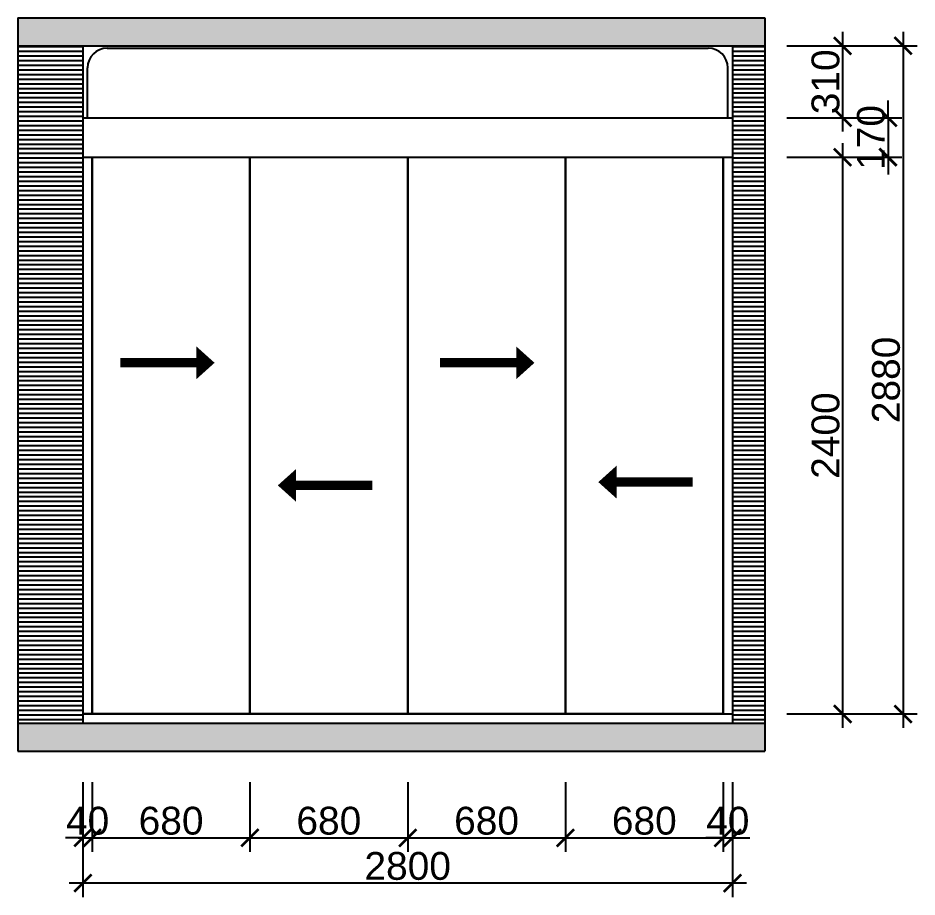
# Model space of a CAD drawing. Header units: millimetres. Extents: x 84840 to 206424, y -288515 to -124389.
# Drawn here: x 145059 to 148934, y -222526 to -218737 of the extents above; entities that cross this region are included whole.
import ezdxf

# ---------------------------------------------------------------- set-up
doc = ezdxf.new("R2010")
doc.units = ezdxf.units.MM
doc.header["$PDMODE"] = 3
doc.layers.add('HAT【填充】', color=250, linetype='Continuous')
doc.styles.add('Arial', font='arial.ttf')
doc.dimstyles.new('1比60', dxfattribs={"dimscale": 60, "dimtxt": 2, "dimasz": 1.25, "dimexe": 1, "dimexo": 1, "dimgap": 0.2, "dimtad": 1, "dimdec": 0, "dimrnd": 0.005, "dimzin": 0, "dimdsep": 46, "dimtxsty": 'Arial', "dimblk": 'ARCHTICK', "dimcen": 0.125, "dimdle": 1, "dimclrd": 44, "dimclre": 44, "dimclrt": 50, "dimadec": 0, "dimazin": 0, "dimtfac": 1, "dimtdec": 0, "dimtix": 1, "dimtmove": 2, "dimatfit": 3, "dimldrblk": 'DOT', "dimfxl": 4, "dimfxlon": 1, "dimtvp": 1, "dimtolj": 1, "dimtzin": 0, "dimarcsym": 0})

# ---------------------------------------------------------------- blocks, each defined once
blk = doc.blocks.new('_ArchTick')
at = {"color": 0, "linetype": 'ByBlock', "const_width": 0.15}
blk.add_lwpolyline([(-0.5, -0.5), (0.5, 0.5)], dxfattribs=at)
blk = doc.blocks.new('*D262')
at = {"color": 44, "lineweight": -2}
for p, q in [((145338.7, -222030.6), (145338.7, -222330.6)), ((145378.7, -222030.6), (145378.7, -222330.6)), ((145338.7, -222270.6), (145263.7, -222270.6)), ((145338.7, -222270.6), (145378.7, -222270.6)), ((145378.7, -222270.6), (145453.7, -222270.6))]:
    blk.add_line(p, q, dxfattribs=at)
at = {"layer": 'Defpoints', "color": 0}
for p in [(145338.7, -221736.7), (145378.7, -221736.7), (145378.7, -222270.6)]:
    blk.add_point(p, dxfattribs=at)
at = {"color": 44, "lineweight": -2, "xscale": 75, "yscale": 75, "zscale": 75}
blk.add_blockref('_ArchTick', (145338.7, -222270.6), dxfattribs=at)
at = {"color": 44, "lineweight": -2, "xscale": 75, "yscale": 75, "zscale": 75, "rotation": 180}
blk.add_blockref('_ArchTick', (145378.7, -222270.6), dxfattribs=at)
at = {"color": 50, "insert": (145358.7, -222197.4), "char_height": 120, "attachment_point": 5, "style": 'Arial'}
blk.add_mtext('\\A1;40', dxfattribs=at)
blk = doc.blocks.new('_Dot')
at = {"color": 0, "linetype": 'ByBlock', "lineweight": -2}
blk.add_line((-0.5, 0), (-1, 0), dxfattribs=at)
at = {"color": 0, "linetype": 'ByBlock', "const_width": 0.5}
blk.add_lwpolyline([(-0.25, 0, 1), (0.25, 0, 1)], format="xyb", close=True, dxfattribs=at)
blk = doc.blocks.new('*D263')
at = {"color": 44, "lineweight": -2}
for p, q in [((145378.7, -222030.6), (145378.7, -222330.6)), ((146058.7, -222030.6), (146058.7, -222330.6)), ((145318.7, -222270.6), (146118.7, -222270.6))]:
    blk.add_line(p, q, dxfattribs=at)
at = {"layer": 'Defpoints', "color": 0}
for p in [(145378.7, -221736.7), (146058.7, -221736.7), (146058.7, -222270.6)]:
    blk.add_point(p, dxfattribs=at)
at = {"color": 44, "lineweight": -2, "xscale": 75, "yscale": 75, "zscale": 75, "rotation": 180}
blk.add_blockref('_ArchTick', (145378.7, -222270.6), dxfattribs=at)
at = {"color": 44, "lineweight": -2, "xscale": 75, "yscale": 75, "zscale": 75}
blk.add_blockref('_ArchTick', (146058.7, -222270.6), dxfattribs=at)
at = {"color": 50, "insert": (145718.7, -222197.4), "char_height": 120, "attachment_point": 5, "style": 'Arial'}
blk.add_mtext('\\A1;680', dxfattribs=at)
blk = doc.blocks.new('*D264')
at = {"color": 44, "lineweight": -2}
for p, q in [((146058.7, -222030.6), (146058.7, -222330.6)), ((146738.7, -222030.6), (146738.7, -222330.6)), ((145998.7, -222270.6), (146798.7, -222270.6))]:
    blk.add_line(p, q, dxfattribs=at)
at = {"layer": 'Defpoints', "color": 0}
for p in [(146058.7, -221736.7), (146738.7, -221736.7), (146738.7, -222270.6)]:
    blk.add_point(p, dxfattribs=at)
at = {"color": 44, "lineweight": -2, "xscale": 75, "yscale": 75, "zscale": 75, "rotation": 180}
blk.add_blockref('_ArchTick', (146058.7, -222270.6), dxfattribs=at)
at = {"color": 44, "lineweight": -2, "xscale": 75, "yscale": 75, "zscale": 75}
blk.add_blockref('_ArchTick', (146738.7, -222270.6), dxfattribs=at)
at = {"color": 50, "insert": (146398.7, -222197.4), "char_height": 120, "attachment_point": 5, "style": 'Arial'}
blk.add_mtext('\\A1;680', dxfattribs=at)
blk = doc.blocks.new('*D265')
at = {"color": 44, "lineweight": -2}
for p, q in [((146738.7, -222030.6), (146738.7, -222330.6)), ((147418.7, -222030.6), (147418.7, -222330.6)), ((146678.7, -222270.6), (147478.7, -222270.6))]:
    blk.add_line(p, q, dxfattribs=at)
at = {"layer": 'Defpoints', "color": 0}
for p in [(146738.7, -221736.7), (147418.7, -221736.7), (147418.7, -222270.6)]:
    blk.add_point(p, dxfattribs=at)
at = {"color": 44, "lineweight": -2, "xscale": 75, "yscale": 75, "zscale": 75, "rotation": 180}
blk.add_blockref('_ArchTick', (146738.7, -222270.6), dxfattribs=at)
at = {"color": 44, "lineweight": -2, "xscale": 75, "yscale": 75, "zscale": 75}
blk.add_blockref('_ArchTick', (147418.7, -222270.6), dxfattribs=at)
at = {"color": 50, "insert": (147078.7, -222197.4), "char_height": 120, "attachment_point": 5, "style": 'Arial'}
blk.add_mtext('\\A1;680', dxfattribs=at)
blk = doc.blocks.new('*D266')
at = {"color": 44, "lineweight": -2}
for p, q in [((147418.7, -222030.6), (147418.7, -222330.6)), ((148098.7, -222030.6), (148098.7, -222330.6)), ((147358.7, -222270.6), (148158.7, -222270.6))]:
    blk.add_line(p, q, dxfattribs=at)
at = {"layer": 'Defpoints', "color": 0}
for p in [(147418.7, -221736.7), (148098.7, -221736.7), (148098.7, -222270.6)]:
    blk.add_point(p, dxfattribs=at)
at = {"color": 44, "lineweight": -2, "xscale": 75, "yscale": 75, "zscale": 75, "rotation": 180}
blk.add_blockref('_ArchTick', (147418.7, -222270.6), dxfattribs=at)
at = {"color": 44, "lineweight": -2, "xscale": 75, "yscale": 75, "zscale": 75}
blk.add_blockref('_ArchTick', (148098.7, -222270.6), dxfattribs=at)
at = {"color": 50, "insert": (147758.7, -222197.4), "char_height": 120, "attachment_point": 5, "style": 'Arial'}
blk.add_mtext('\\A1;680', dxfattribs=at)
blk = doc.blocks.new('*D267')
at = {"color": 44, "lineweight": -2}
for p, q in [((148098.7, -222030.6), (148098.7, -222330.6)), ((148138.7, -222030.6), (148138.7, -222330.6)), ((148098.7, -222270.6), (148023.7, -222270.6)), ((148098.7, -222270.6), (148138.7, -222270.6)), ((148138.7, -222270.6), (148213.7, -222270.6))]:
    blk.add_line(p, q, dxfattribs=at)
at = {"layer": 'Defpoints', "color": 0}
for p in [(148098.7, -221736.7), (148138.7, -221736.7), (148138.7, -222270.6)]:
    blk.add_point(p, dxfattribs=at)
at = {"color": 44, "lineweight": -2, "xscale": 75, "yscale": 75, "zscale": 75}
blk.add_blockref('_ArchTick', (148098.7, -222270.6), dxfattribs=at)
at = {"color": 44, "lineweight": -2, "xscale": 75, "yscale": 75, "zscale": 75, "rotation": 180}
blk.add_blockref('_ArchTick', (148138.7, -222270.6), dxfattribs=at)
at = {"color": 50, "insert": (148118.7, -222197.4), "char_height": 120, "attachment_point": 5, "style": 'Arial'}
blk.add_mtext('\\A1;40', dxfattribs=at)
blk = doc.blocks.new('*D268')
at = {"color": 44, "lineweight": -2}
for p, q in [((145338.7, -222330.6), (145338.7, -222525.6)), ((148138.7, -222330.6), (148138.7, -222525.6)), ((148198.7, -222465.6), (145278.7, -222465.6))]:
    blk.add_line(p, q, dxfattribs=at)
at = {"layer": 'Defpoints', "color": 0}
for p in [(145338.7, -222270.6), (148138.7, -222270.6), (145338.7, -222465.6)]:
    blk.add_point(p, dxfattribs=at)
at = {"color": 44, "lineweight": -2, "xscale": 75, "yscale": 75, "zscale": 75, "rotation": 180}
blk.add_blockref('_ArchTick', (145338.7, -222465.6), dxfattribs=at)
at = {"color": 44, "lineweight": -2, "xscale": 75, "yscale": 75, "zscale": 75}
blk.add_blockref('_ArchTick', (148138.7, -222465.6), dxfattribs=at)
at = {"color": 50, "insert": (146738.7, -222392.4), "char_height": 120, "attachment_point": 5, "style": 'Arial'}
blk.add_mtext('\\A1;2800', dxfattribs=at)
blk = doc.blocks.new('jt')
at = {"color": 4}
blk.add_lwpolyline([(78070, -224747.1, 0, 141.4, 0), (78148.6, -224747.1, 31.4, 102.1, 0)], format="xyseb", dxfattribs=at)
at = {"color": 4, "const_width": 40}
blk.add_lwpolyline([(78148.6, -224747.1), (78477, -224747.1)], dxfattribs=at)
blk = doc.blocks.new('*D284')
at = {"color": 44, "lineweight": -2}
for p, q in [((148613.8, -218796.7), (148613.8, -219226.7)), ((148373.8, -218856.7), (148673.8, -218856.7)), ((148373.8, -219166.7), (148673.8, -219166.7))]:
    blk.add_line(p, q, dxfattribs=at)
at = {"layer": 'Defpoints', "color": 0}
for p in [(148138.7, -218856.7), (148138.7, -219166.7), (148613.8, -219166.7)]:
    blk.add_point(p, dxfattribs=at)
at = {"color": 44, "lineweight": -2, "xscale": 75, "yscale": 75, "zscale": 75}
for p, rotation in [((148613.8, -218856.7), 90), ((148613.8, -219166.7), 270)]:
    blk.add_blockref('_ArchTick', p, dxfattribs=dict(at, rotation=rotation))
at = {"color": 50, "insert": (148540.5, -219011.7), "char_height": 120, "attachment_point": 5, "rotation": 90, "style": 'Arial'}
blk.add_mtext('\\A1;310', dxfattribs=at)
blk = doc.blocks.new('*D285')
at = {"color": 44, "lineweight": -2}
for p, q in [((148809.4, -219166.7), (148809.4, -219091.7)), ((148569.4, -219166.7), (148869.4, -219166.7)), ((148809.4, -219166.7), (148809.4, -219336.7)), ((148569.4, -219336.7), (148869.4, -219336.7)), ((148809.4, -219336.7), (148809.4, -219411.7))]:
    blk.add_line(p, q, dxfattribs=at)
at = {"layer": 'Defpoints', "color": 0}
for p in [(148334.3, -219166.7), (148334.3, -219336.7), (148809.4, -219336.7)]:
    blk.add_point(p, dxfattribs=at)
at = {"color": 44, "lineweight": -2, "xscale": 75, "yscale": 75, "zscale": 75}
for p, rotation in [((148809.4, -219166.7), 270), ((148809.4, -219336.7), 90)]:
    blk.add_blockref('_ArchTick', p, dxfattribs=dict(at, rotation=rotation))
at = {"color": 50, "insert": (148736.2, -219251.7), "char_height": 120, "attachment_point": 5, "rotation": 90, "style": 'Arial'}
blk.add_mtext('\\A1;170', dxfattribs=at)
blk = doc.blocks.new('*D286')
at = {"color": 44, "lineweight": -2}
for p, q in [((148613.8, -219276.7), (148613.8, -221796.7)), ((148373.8, -219336.7), (148673.8, -219336.7)), ((148373.8, -221736.7), (148673.8, -221736.7))]:
    blk.add_line(p, q, dxfattribs=at)
at = {"layer": 'Defpoints', "color": 0}
for p in [(148138.7, -219336.7), (148138.7, -221736.7), (148613.8, -221736.7)]:
    blk.add_point(p, dxfattribs=at)
at = {"color": 44, "lineweight": -2, "xscale": 75, "yscale": 75, "zscale": 75}
for p, rotation in [((148613.8, -219336.7), 90), ((148613.8, -221736.7), 270)]:
    blk.add_blockref('_ArchTick', p, dxfattribs=dict(at, rotation=rotation))
at = {"color": 50, "insert": (148540.5, -220536.7), "char_height": 120, "attachment_point": 5, "rotation": 90, "style": 'Arial'}
blk.add_mtext('\\A1;2400', dxfattribs=at)
blk = doc.blocks.new('*D287')
at = {"color": 44, "lineweight": -2}
for p, q in [((148874.4, -218796.7), (148874.4, -221796.7)), ((148673.8, -218856.7), (148934.4, -218856.7)), ((148673.8, -221736.7), (148934.4, -221736.7))]:
    blk.add_line(p, q, dxfattribs=at)
at = {"layer": 'Defpoints', "color": 0}
for p in [(148613.8, -218856.7), (148613.8, -221736.7), (148874.4, -221736.7)]:
    blk.add_point(p, dxfattribs=at)
at = {"color": 44, "lineweight": -2, "xscale": 75, "yscale": 75, "zscale": 75}
for p, rotation in [((148874.4, -218856.7), 90), ((148874.4, -221736.7), 270)]:
    blk.add_blockref('_ArchTick', p, dxfattribs=dict(at, rotation=rotation))
at = {"color": 50, "insert": (148801.2, -220296.7), "char_height": 120, "attachment_point": 5, "rotation": 90, "style": 'Arial'}
blk.add_mtext('\\A1;2880', dxfattribs=at)

msp = doc.modelspace()

# ---------------------------------------------------------------- hatches: boundary and pattern name
h = msp.add_hatch(color=8)
h.paths.add_polyline_path([(148278.7, -218736.7), (145058.7, -218736.7), (145058.7, -218856.7), (148278.7, -218856.7)])
h.paths.add_polyline_path([(148278.7, -221776.7), (145058.7, -221776.7), (145058.7, -221896.7), (148278.7, -221896.7)])
at = {"layer": 'HAT【填充】'}
h = msp.add_hatch(dxfattribs=at)
h.set_pattern_fill('_USER', color=256, scale=20, style=0, pattern_type=0)
h.set_pattern_definition([(0, (7901.788, 0), (0, 20), [])])
h.paths.add_polyline_path([(148138.7, -221736.7), (148138.7, -221776.7), (148278.7, -221776.7), (148278.7, -218856.7), (148138.7, -218856.7)])
h.paths.add_polyline_path([(145338.7, -218856.7), (145058.7, -218856.7), (145058.7, -221776.7), (145338.7, -221776.7), (145338.7, -219156.7)])

# ---------------------------------------------------------------- linework, layer by layer
for p, q in [((145058.7, -218736.7), (148278.7, -218736.7)), ((145058.7, -218736.7), (145058.7, -221896.7)), ((148278.7, -218736.7), (148278.7, -221896.7)), ((145058.7, -218856.7), (148278.7, -218856.7)), ((145338.7, -218856.7), (145338.7, -221736.7)), ((148138.7, -218856.7), (148138.7, -221736.7)), ((145338.7, -219166.7), (145358.7, -219166.7)), ((145058.7, -221776.7), (148278.7, -221776.7)), ((145058.7, -221896.7), (148278.7, -221896.7))]:
    msp.add_line(p, q)
at = {"color": 4}
for p, q in [((145443.7, -218866.7), (148033.7, -218866.7)), ((145358.7, -219166.7), (145358.7, -218951.7)), ((148118.7, -219166.7), (148118.7, -218951.7)), ((145338.7, -219166.7), (148138.7, -219166.7)), ((145338.7, -219336.7), (148138.7, -219336.7)), ((145338.7, -219336.7), (145338.7, -221776.7)), ((145378.7, -219336.7), (145378.7, -221676.7)), ((148098.7, -221736.7), (148098.7, -219336.7)), ((148138.7, -219336.7), (148138.7, -221776.7)), ((145378.7, -221676.7), (145378.7, -221736.7)), ((145378.7, -221736.7), (145338.7, -221736.7)), ((148098.7, -221736.7), (148138.7, -221736.7))]:
    msp.add_line(p, q, dxfattribs=at)
at = {"color": 250}
msp.add_line((145338.7, -221736.7), (148138.7, -221736.7), dxfattribs=at)
at = {"color": 4}
for points in [[(146058.7, -221736.7), (145378.7, -221736.7), (145378.7, -219336.7), (146058.7, -219336.7)], [(146738.7, -221736.7), (146058.7, -221736.7), (146058.7, -219336.7), (146738.7, -219336.7)], [(147418.7, -221736.7), (146738.7, -221736.7), (146738.7, -219336.7), (147418.7, -219336.7)], [(148098.7, -221736.7), (147418.7, -221736.7), (147418.7, -219336.7), (148098.7, -219336.7)]]:
    msp.add_lwpolyline(points, close=True, dxfattribs=at)
for centre, start, end in [((145443.7, -218951.7), 90, 180), ((148033.7, -218951.7), 0, 90)]:
    msp.add_arc(centre, 85, start, end, dxfattribs=at)

# ---------------------------------------------------------------- block references
at = {"color": 4, "xscale": -1}
for p in [(223976.3, 4524.1), (225355.1, 4524.1)]:
    msp.add_blockref('jt', p, dxfattribs=at)
at = {"color": 4}
for p in [(68108.9, 3995.7), (69490.5, 4009.9)]:
    msp.add_blockref('jt', p, dxfattribs=at)

# ---------------------------------------------------------------- dimensions: what is measured, and where the dimension line sits
for base, p1, p2, picture, middle in [((148613.8, -219166.7), (148138.7, -218856.7), (148138.7, -219166.7), '*D284', (148540.5, -219011.7)), ((148874.4, -221736.7), (148613.8, -218856.7), (148613.8, -221736.7), '*D287', (148801.2, -220296.7)), ((148809.4, -219336.7), (148334.3, -219166.7), (148334.3, -219336.7), '*D285', (148736.2, -219251.7)), ((148613.8, -221736.7), (148138.7, -219336.7), (148138.7, -221736.7), '*D286', (148540.5, -220536.7))]:
    dim = msp.add_linear_dim(base=base, p1=p1, p2=p2, angle=90, dimstyle='1比60', dxfattribs=at)
    dim.commit()
    dim.dimension.update_dxf_attribs({"geometry": picture, "text_midpoint": middle})
for base, p1, p2, picture, middle in [((145378.7, -222270.6), (145338.7, -221736.7), (145378.7, -221736.7), '*D262', (145358.7, -222197.4)), ((146058.7, -222270.6), (145378.7, -221736.7), (146058.7, -221736.7), '*D263', (145718.7, -222197.4)), ((146738.7, -222270.6), (146058.7, -221736.7), (146738.7, -221736.7), '*D264', (146398.7, -222197.4)), ((147418.7, -222270.6), (146738.7, -221736.7), (147418.7, -221736.7), '*D265', (147078.7, -222197.4)), ((148098.7, -222270.6), (147418.7, -221736.7), (148098.7, -221736.7), '*D266', (147758.7, -222197.4)), ((148138.7, -222270.6), (148098.7, -221736.7), (148138.7, -221736.7), '*D267', (148118.7, -222197.4)), ((145338.7, -222465.6), (148138.7, -222270.6), (145338.7, -222270.6), '*D268', (146738.7, -222392.4))]:
    dim = msp.add_linear_dim(base=base, p1=p1, p2=p2, dimstyle='1比60', dxfattribs=at)
    dim.commit()
    dim.dimension.update_dxf_attribs({"geometry": picture, "text_midpoint": middle})

doc.saveas('drawing.dxf')
